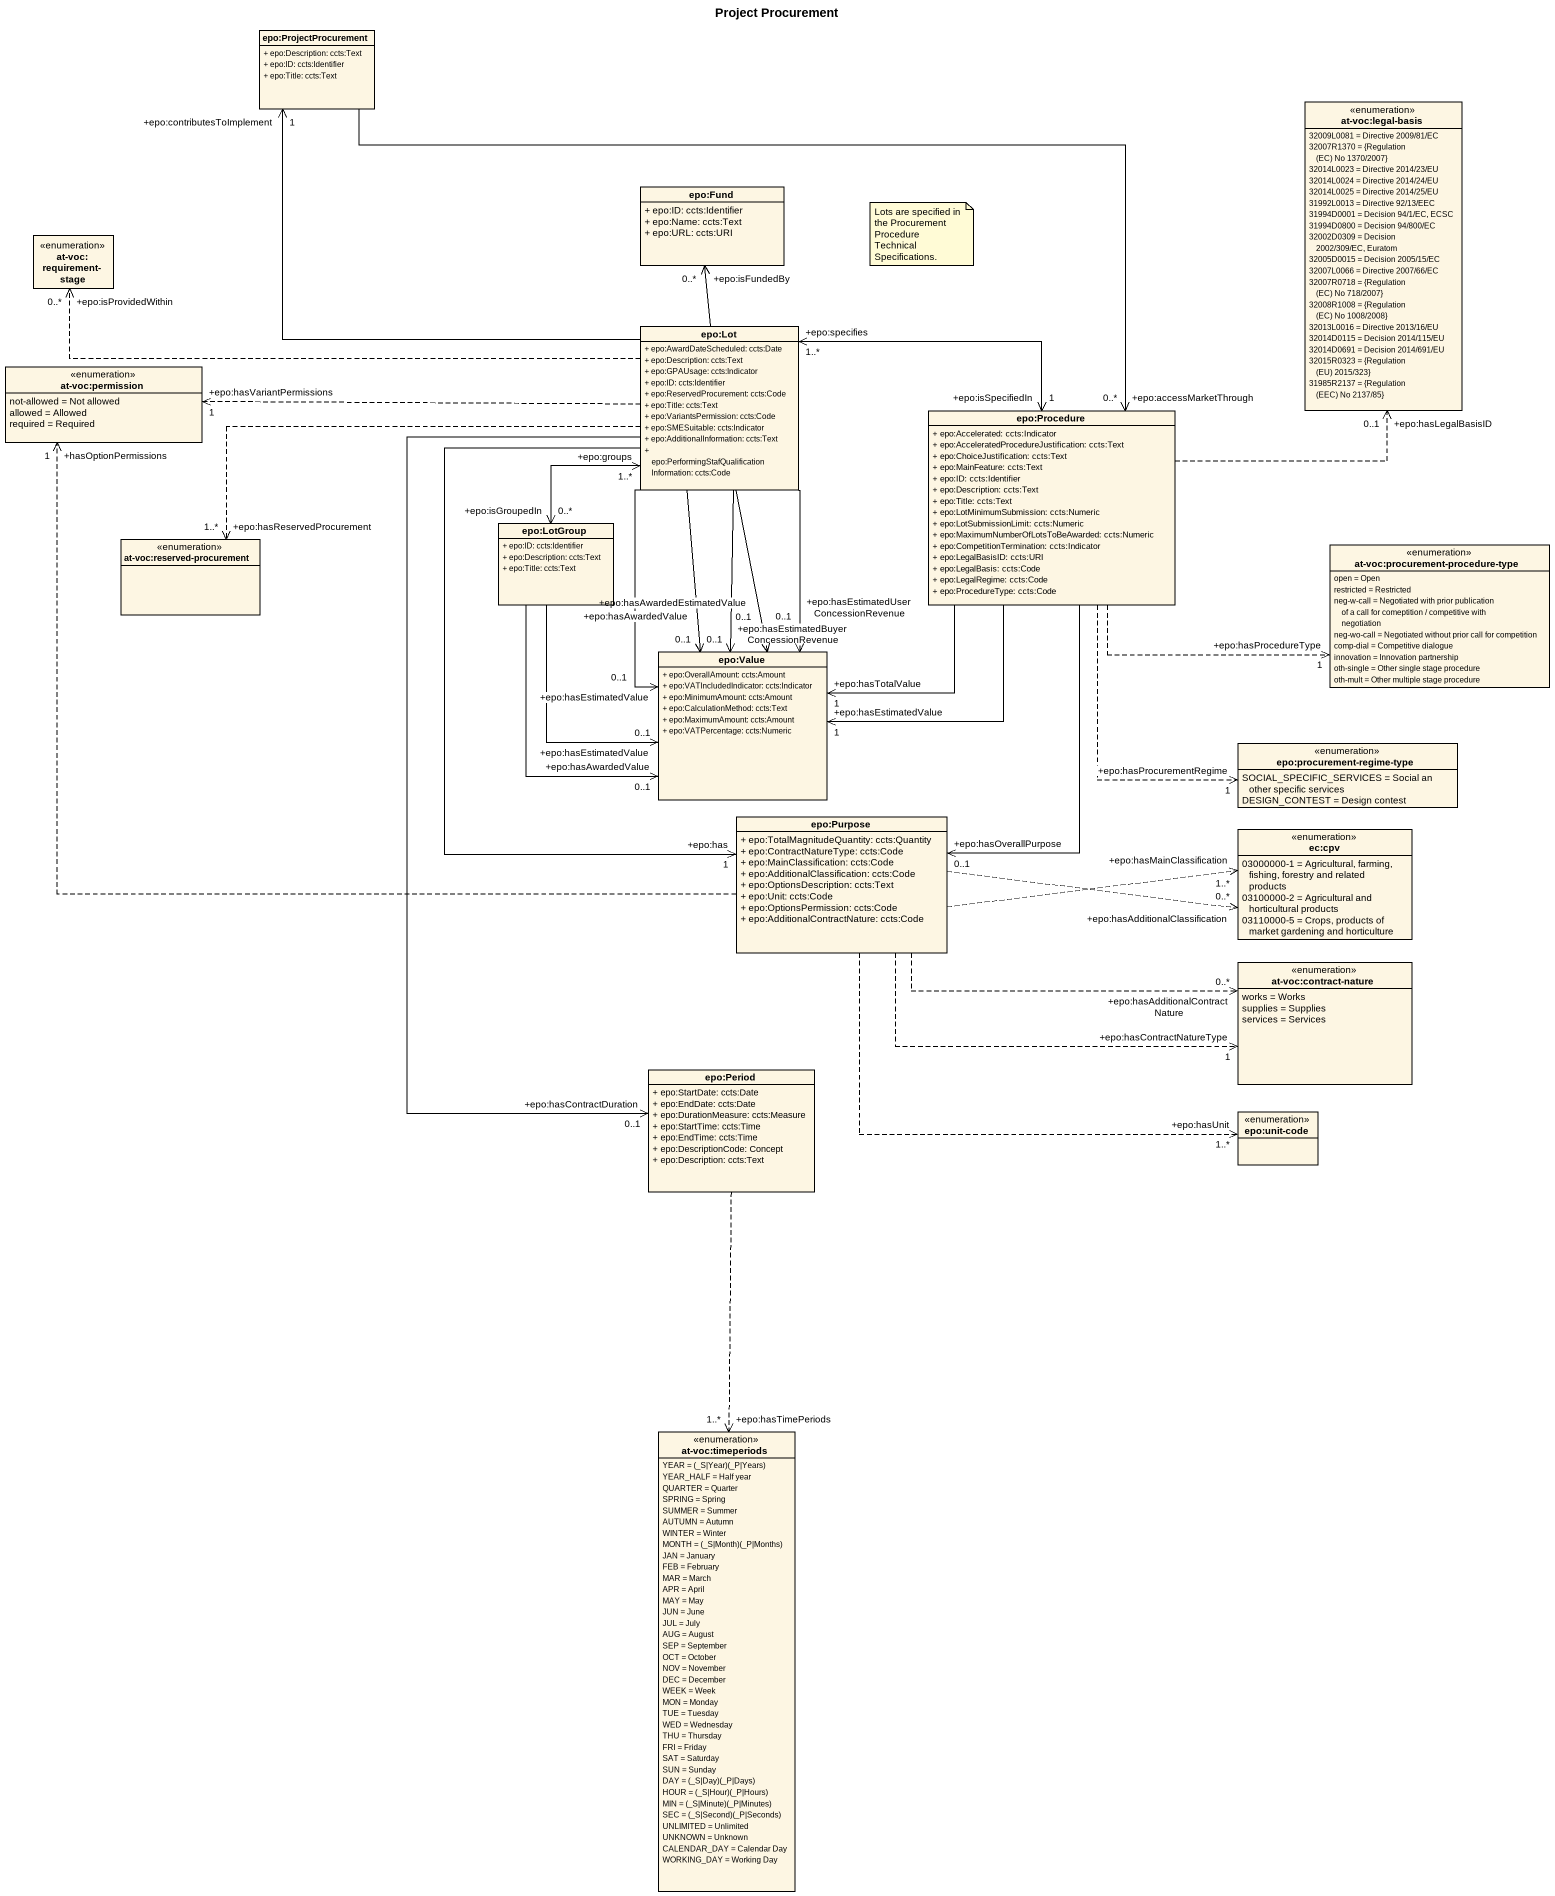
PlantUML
@startuml
title Project Procurement
hide circle
hide empty members
skinparam classAttributeIconSize 0
class "epo:ProjectProcurement" as epo_ProjectProcurement {
  + epo:Description: ccts:Text
  + epo:ID: ccts:Identifier
  + epo:Title: ccts:Text
}
enum "at-voc:legal-basis" as at_voc_legal_basis {
  32009L0081 = Directive 2009/81/EC
  {field} 32007R1370 = {Regulation (EC) No 1370/2007}
  32014L0023 = Directive 2014/23/EU
  32014L0024 = Directive 2014/24/EU
  32014L0025 = Directive 2014/25/EU
  31992L0013 = Directive 92/13/EEC
  31994D0001 = Decision 94/1/EC, ECSC
  31994D0800 = Decision 94/800/EC
  32002D0309 = Decision 2002/309/EC, Euratom
  32005D0015 = Decision 2005/15/EC
  32007L0066 = Directive 2007/66/EC
  {field} 32007R0718 = {Regulation (EC) No 718/2007}
  {field} 32008R1008 = {Regulation (EC) No 1008/2008}
  32013L0016 = Directive 2013/16/EU
  32014D0115 = Decision 2014/115/EU
  32014D0691 = Decision 2014/691/EU
  {field} 32015R0323 = {Regulation (EU) 2015/323}
  {field} 31985R2137 = {Regulation (EEC) No 2137/85}
}
class "epo:Fund" as epo_Fund {
  + epo:ID: ccts:Identifier
  + epo:Name: ccts:Text
  + epo:URL: ccts:URI
}
enum "at-voc:requirement-stage" as at_voc_requirement_stage
class "epo:Lot" as epo_Lot {
  + epo:AwardDateScheduled: ccts:Date
  + epo:Description: ccts:Text
  + epo:GPAUsage: ccts:Indicator
  + epo:ID: ccts:Identifier
  + epo:ReservedProcurement: ccts:Code
  + epo:Title: ccts:Text
  + epo:VariantsPermission: ccts:Code
  + epo:SMESuitable: ccts:Indicator
  + epo:AdditionalInformation: ccts:Text
  + epo:PerformingStafQualificationInformation: ccts:Code
}
enum "at-voc:permission" as at_voc_permission {
  not-allowed = Not allowed
  allowed = Allowed
  required = Required
}
class "epo:Procedure" as epo_Procedure {
  + epo:Accelerated: ccts:Indicator
  + epo:AcceleratedProcedureJustification: ccts:Text
  + epo:ChoiceJustification: ccts:Text
  + epo:MainFeature: ccts:Text
  + epo:ID: ccts:Identifier
  + epo:Description: ccts:Text
  + epo:Title: ccts:Text
  + epo:LotMinimumSubmission: ccts:Numeric
  + epo:LotSubmissionLimit: ccts:Numeric
  + epo:MaximumNumberOfLotsToBeAwarded: ccts:Numeric
  + epo:CompetitionTermination: ccts:Indicator
  + epo:LegalBasisID: ccts:URI
  + epo:LegalBasis: ccts:Code
  + epo:LegalRegime: ccts:Code
  + epo:ProcedureType: ccts:Code
}
enum "at-voc:reserved-procurement" as at_voc_reserved_procurement
class "epo:LotGroup" as epo_LotGroup {
  + epo:ID: ccts:Identifier
  + epo:Description: ccts:Text
  + epo:Title: ccts:Text
}
enum "at-voc:procurement-procedure-type" as at_voc_procurement {
  open = Open
  restricted = Restricted
  neg-w-call = Negotiated with prior publication of a call for comeptition / competitive with negotiation
  neg-wo-call = Negotiated without prior call for competition
  comp-dial = Competitive dialogue
  innovation = Innovation partnership
  oth-single = Other single stage procedure
  oth-mult = Other multiple stage procedure
}
class "epo:Value" as epo_Value {
  + epo:OverallAmount: ccts:Amount
  + epo:VATIncludedIndicator: ccts:Indicator
  + epo:MinimumAmount: ccts:Amount
  + epo:CalculationMethod: ccts:Text
  + epo:MaximumAmount: ccts:Amount
  + epo:VATPercentage: ccts:Numeric
}
enum "epo:procurement-regime-type" as epo_procurement_regime_type {
  SOCIAL_SPECIFIC_SERVICES = Social an other specific services
  DESIGN_CONTEST = Design contest
}
class "epo:Purpose" as epo_Purpose {
  + epo:TotalMagnitudeQuantity: ccts:Quantity
  + epo:ContractNatureType: ccts:Code
  + epo:MainClassification: ccts:Code
  + epo:AdditionalClassification: ccts:Code
  + epo:OptionsDescription: ccts:Text
  + epo:Unit: ccts:Code
  + epo:OptionsPermission: ccts:Code
  + epo:AdditionalContractNature: ccts:Code
}
enum "ec:cpv" as ec_cpv {
  03000000-1 = Agricultural, farming, fishing, forestry and related products
  03100000-2 = Agricultural and horticultural products
  03110000-5 = Crops, products of market gardening and horticulture
}
enum "at-voc:contract-nature" as at_voc_contract_nature {
  works = Works
  supplies = Supplies
  services = Services
}
class "epo:Period" as epo_Period {
  + epo:StartDate: ccts:Date
  + epo:EndDate: ccts:Date
  + epo:DurationMeasure: ccts:Measure
  + epo:StartTime: ccts:Time
  + epo:EndTime: ccts:Time
  + epo:DescriptionCode: Concept
  + epo:Description: ccts:Text
}
enum "epo:unit-code" as epo_unit_code
enum "at-voc:timeperiods" as at_voc_timeperiods {
  {field} YEAR = (_S|Year)(_P|Years)
  YEAR_HALF = Half year
  QUARTER = Quarter
  SPRING = Spring
  SUMMER = Summer
  AUTUMN = Autumn
  WINTER = Winter
  {field} MONTH = (_S|Month)(_P|Months)
  JAN = January
  FEB = February
  MAR = March
  APR = April
  MAY = May
  JUN = June
  JUL = July
  AUG = August
  SEP = September
  OCT = October
  NOV = November
  DEC = December
  WEEK = Week
  MON = Monday
  TUE = Tuesday
  WED = Wednesday
  THU = Thursday
  FRI = Friday
  SAT = Saturday
  SUN = Sunday
  {field} DAY = (_S|Day)(_P|Days)
  {field} HOUR = (_S|Hour)(_P|Hours)
  {field} MIN = (_S|Minute)(_P|Minutes)
  {field} SEC = (_S|Second)(_P|Seconds)
  UNLIMITED = Unlimited
  UNKNOWN = Unknown
  CALENDAR_DAY = Calendar Day
  WORKING_DAY = Working Day
}
epo_ProjectProcurement -right-> "+epo:accessMarketThrough\n0..*" epo_Procedure
epo_Lot -up-> "+epo:contributesToImplement\n1" epo_ProjectProcurement
epo_Lot -up-> "+epo:isFundedBy\n0..*" epo_Fund
epo_Lot .left.> "+epo:isProvidedWithin\n0..*" at_voc_requirement_stage
epo_Lot .left.> "+epo:hasVariantPermissions\n1" at_voc_permission
epo_Lot .left.> "+epo:hasReservedProcurement\n1..*" at_voc_reserved_procurement
epo_Lot "+epo:groups\n1..*" <--> "+epo:isGroupedIn\n0..*" epo_LotGroup
epo_Lot --> "+epo:hasAwardedValue\n0..1" epo_Value
epo_Lot --> "+epo:hasEstimatedBuyerConcessionRevenue\n0..1" epo_Value
epo_Lot --> "+epo:hasEstimatedUserConcessionRevenue\n0..1" epo_Value
epo_Lot --> "+epo:hasEstimatedValue\n0..1" epo_Value
epo_Lot --> "+epo:hasAwardedEstimatedValue\n0..1" epo_Value
epo_Lot --> "+epo:has\n1" epo_Purpose
epo_Lot --> "+epo:hasContractDuration\n0..1" epo_Period
epo_Procedure .up.> "+epo:hasLegalBasisID\n0..1" at_voc_legal_basis
epo_Procedure "+epo:isSpecifiedIn\n1" <-left-> "+epo:specifies\n1..*" epo_Lot
epo_Procedure .right.> "+epo:hasProcedureType\n1" at_voc_procurement
epo_Procedure --> "+epo:hasTotalValue\n1" epo_Value
epo_Procedure --> "+epo:hasEstimatedValue\n1" epo_Value
epo_Procedure ..> "+epo:hasProcurementRegime\n1" epo_procurement_regime_type
epo_Procedure --> "+epo:hasOverallPurpose\n0..1" epo_Purpose
epo_LotGroup --> "+epo:hasEstimatedValue\n0..1" epo_Value
epo_LotGroup --> "+epo:hasAwardedValue\n0..1" epo_Value
epo_Purpose .up.> "+hasOptionPermissions\n1" at_voc_permission
epo_Purpose .right.> "+epo:hasAdditionalClassification\n0..*" ec_cpv
epo_Purpose .right.> "+epo:hasMainClassification\n1..*" ec_cpv
epo_Purpose .right.> "+epo:hasAdditionalContractNature\n0..*" at_voc_contract_nature
epo_Purpose .right.> "+epo:hasContractNatureType\n1" at_voc_contract_nature
epo_Purpose .right.> "+epo:hasUnit\n1..*" epo_unit_code
epo_Period ..> "+epo:hasTimePeriods\n1..*" at_voc_timeperiods
note as N1
  Lots are specified in the Procurement Procedure Technical Specifications.
end note
@enduml
